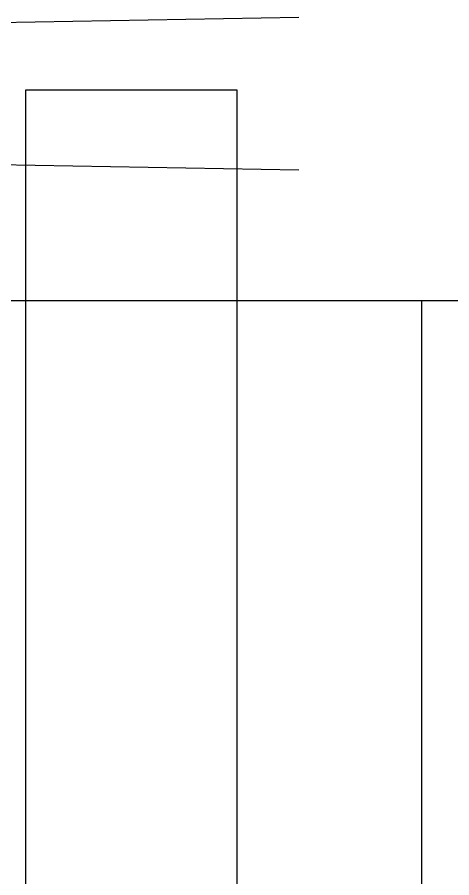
# Model space of a CAD drawing. Header units: inches. Extents: x -116 to 250, y -285 to 80.
# Drawn here: x -83.309 to -81.762, y -120.201 to -117.138 of the extents above; entities that cross this region are included whole.
import ezdxf

# ---------------------------------------------------------------- set-up
doc = ezdxf.new("R2010")
doc.units = ezdxf.units.IN
doc.header["$MEASUREMENT"] = 0
doc.layers.add('trajectories', color=3, linetype='Continuous')

msp = doc.modelspace()

# ---------------------------------------------------------------- linework, layer by layer
at = {"layer": 'trajectories'}
for p, q in [((-97.86829, -117.40999), (-82.30674, -117.13836)), ((-83.27744, -120.30299), (-83.27744, -117.39699)), ((-83.27744, -117.39699), (-82.52744, -117.39699)), ((-97.86829, -117.40999), (-82.30674, -117.68162)), ((-86.47417, -118.14699), (-78.45009, -118.14699)), ((-81.86829, -123.47999), (-81.86829, -118.14699))]:
    msp.add_line(p, q, dxfattribs=at)
msp.add_lwpolyline([(-82.52744, -117.39699), (-82.52744, -121.41749), (-83.64955, -121.41749)], dxfattribs=at)

doc.saveas('drawing.dxf')
